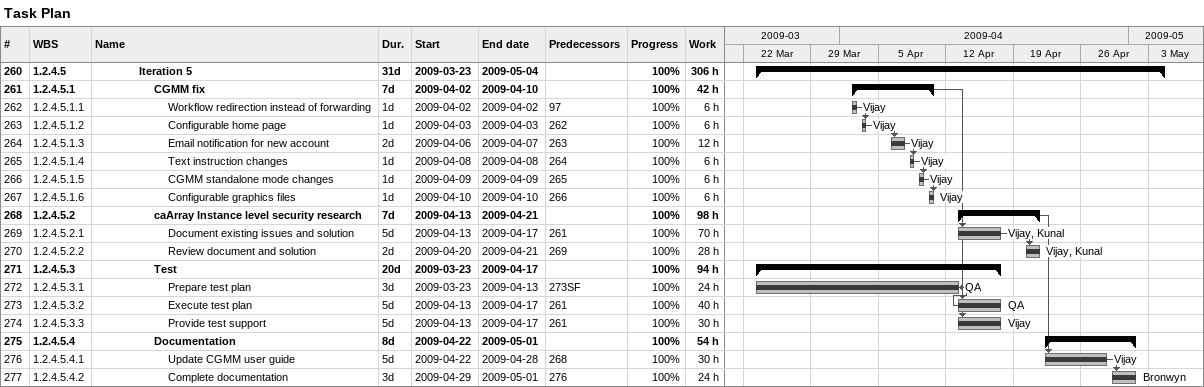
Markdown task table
Task Plan

| ID | WBS | Task | Duration | Start | Finish | Predecessors | Resources | % complete | Work (h) |
|---|---|---|---|---|---|---|---|---|---|
| 260 | 1.2.4.5 | **Iteration 5** | 31d | 2009-03-23 | 2009-05-04 |  |  | 100 | 306 |
| 261 | 1.2.4.5.1 | **CGMM fix** | 7d | 2009-04-02 | 2009-04-10 |  |  | 100 | 42 |
| 262 | 1.2.4.5.1.1 | Workflow redirection instead of forwarding | 1d | 2009-04-02 | 2009-04-02 | 97 | Vijay | 100 | 6 |
| 263 | 1.2.4.5.1.2 | Configurable home page | 1d | 2009-04-03 | 2009-04-03 | 262 | Vijay | 100 | 6 |
| 264 | 1.2.4.5.1.3 | Email notification for new account | 2d | 2009-04-06 | 2009-04-07 | 263 | Vijay | 100 | 12 |
| 265 | 1.2.4.5.1.4 | Text instruction changes | 1d | 2009-04-08 | 2009-04-08 | 264 | Vijay | 100 | 6 |
| 266 | 1.2.4.5.1.5 | CGMM standalone mode changes | 1d | 2009-04-09 | 2009-04-09 | 265 | Vijay | 100 | 6 |
| 267 | 1.2.4.5.1.6 | Configurable graphics files | 1d | 2009-04-10 | 2009-04-10 | 266 | Vijay | 100 | 6 |
| 268 | 1.2.4.5.2 | **caArray Instance level security research** | 7d | 2009-04-13 | 2009-04-21 |  |  | 100 | 98 |
| 269 | 1.2.4.5.2.1 | Document existing issues and solution | 5d | 2009-04-13 | 2009-04-17 | 261 | Vijay, Kunal | 100 | 70 |
| 270 | 1.2.4.5.2.2 | Review document and solution | 2d | 2009-04-20 | 2009-04-21 | 269 | Vijay, Kunal | 100 | 28 |
| 271 | 1.2.4.5.3 | **Test** | 20d | 2009-03-23 | 2009-04-17 |  |  | 100 | 94 |
| 272 | 1.2.4.5.3.1 | Prepare test plan | 3d | 2009-03-23 | 2009-04-13 | 273SF | QA | 100 | 24 |
| 273 | 1.2.4.5.3.2 | Execute test plan | 5d | 2009-04-13 | 2009-04-17 | 261 | QA | 100 | 40 |
| 274 | 1.2.4.5.3.3 | Provide test support | 5d | 2009-04-13 | 2009-04-17 | 261 | Vijay | 100 | 30 |
| 275 | 1.2.4.5.4 | **Documentation** | 8d | 2009-04-22 | 2009-05-01 |  |  | 100 | 54 |
| 276 | 1.2.4.5.4.1 | Update CGMM user guide | 5d | 2009-04-22 | 2009-04-28 | 268 | Vijay | 100 | 30 |
| 277 | 1.2.4.5.4.2 | Complete documentation | 3d | 2009-04-29 | 2009-05-01 | 276 | Bronwyn | 100 | 24 |
